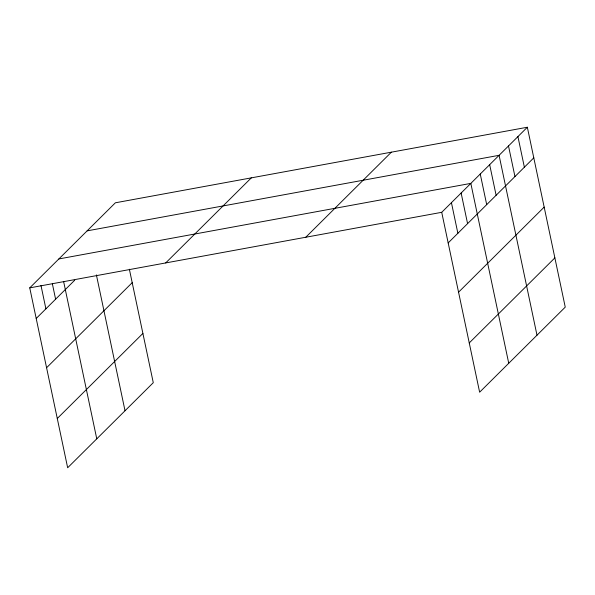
<?xml version="1.0" encoding="UTF-8"?>
<svg xmlns="http://www.w3.org/2000/svg" width="595" height="595" viewBox="0 0 595 595"><rect width="100%" height="100%" fill="white"/><g stroke="black" fill="none" stroke-linecap="round" stroke-linejoin="round"><path stroke-width="0.89" d="M129.368 269.23L153.279 382.689L67.659 467.759L29.75 287.868L115.371 202.798L527.341 127.241L565.25 307.132L479.63 392.202L441.721 212.311L527.341 127.241M36.198 318.481L74.732 280.193M46.581 367.74L132.202 282.67M165.7 262.938L251.321 177.86M57.276 418.493L142.897 333.423M305.771 237.249L391.391 152.171M448.169 242.924L533.789 157.854M458.552 292.19L544.172 207.112M469.247 342.943L554.867 257.873M87.115 230.867L499.086 155.317L536.995 335.208M58.86 258.944L470.831 183.386L508.74 363.277M29.75 287.868L441.721 212.311M517.925 136.597L524.374 167.21M508.502 145.954L514.958 176.566M489.67 164.674L496.118 195.286M480.247 174.03L486.703 204.643M461.132 193.033L467.581 223.638M451.427 202.672L457.875 233.285M96.397 274.912L125.024 410.758M63.605 281.45L96.769 438.835M52.382 283.889L55.61 299.196M40.973 285.429L45.904 308.835"/></g></svg>
